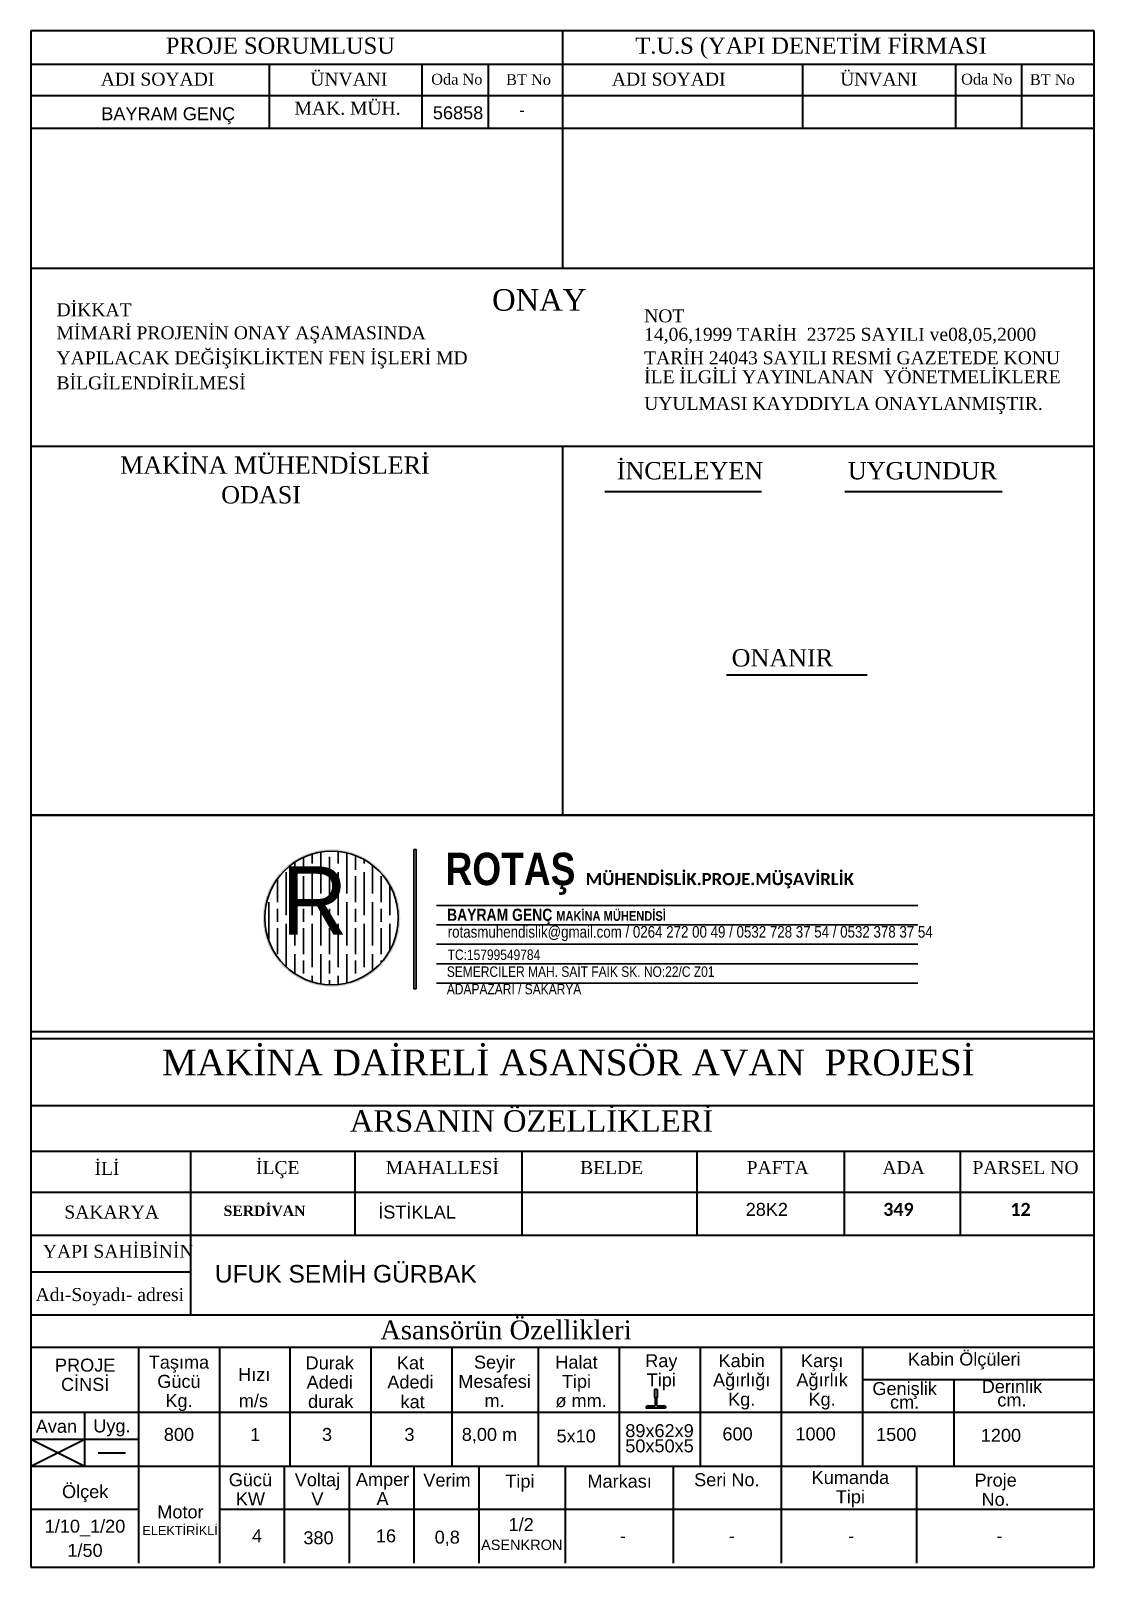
# Model space of a CAD drawing. Extents: x 173271 to 181879, y -242817 to -239967.
# Drawn here: x 173271 to 174256, y -242817 to -241395 of the extents above; entities that cross this region are included whole.
import ezdxf
from ezdxf.enums import TextEntityAlignment as Align

# ---------------------------------------------------------------- set-up
doc = ezdxf.new("R2010")
doc.units = 0
doc.header["$MEASUREMENT"] = 0
doc.layers.get('0').update_dxf_attribs({"linetype": 'CONTINUOUS'})
doc.layers.add('02', color=255, linetype='CONTINUOUS')
for name, color, linetype, lineweight in [('GOR2', 2, 'CONTINUOUS', 13), ('TEM.SU', 5, 'CONTINUOUS', 35), ('çizgi', 7, 'CONTINUOUS', 13)]:
    doc.layers.add(name, color=color, linetype=linetype, lineweight=lineweight)
doc.styles.add('MEH', font='times.ttf')
doc.styles.get("Standard").update_dxf_attribs({"font": 'arial.ttf'})

msp = doc.modelspace()

# ---------------------------------------------------------------- hatches: boundary and pattern name
at = {"layer": 'TEM.SU'}
h = msp.add_hatch(color=5, dxfattribs=at)
h.dxf.hatch_style = 1
edge = h.paths.add_edge_path()
edge.add_arc((173549.902, -242215.678), 63.562, 0, 360)
edge = h.paths.add_edge_path(flags=17)
edge.add_arc((173549.902, -242215.678), 61.761, 0, 360)
h = msp.add_hatch(dxfattribs=at)
h.set_pattern_fill('GOST_WOOD', color=256, scale=4)
h.set_pattern_definition([(90, (146923.927, -293985.15), (24, -1e-15), [40, -8]), (90, (146931.927, -293993.15), (24, -1e-15), [24, -6, 12, -6]), (90, (146939.927, -294005.15), (24, -1e-15), [40, -8])])
edge = h.paths.add_edge_path()
edge.add_arc((173549.902, -242215.678), 61.761, 0, 360)
h = msp.add_hatch(color=5, dxfattribs=at)
h.dxf.hatch_style = 1
h.paths.add_polyline_path([(173628.359, -242281.252), (173626.153, -242281.252), (173626.153, -242152.395), (173628.359, -242152.395)])
h = msp.add_hatch(dxfattribs=at)
h.set_pattern_fill('_USER', color=256, scale=18, pattern_type=0)
h.set_pattern_definition([(0, (141702.549, -304340.057), (0, 18), [])])
h.paths.add_polyline_path([(173646.92, -242192.735), (174092.391, -242192.485), (174092.391, -242281.531), (173646.92, -242281.781)])

# ---------------------------------------------------------------- linework, layer by layer
at = {"layer": '02', "color": 7, "linetype": 'ByBlock', "lineweight": 40}
for p, q in [((173271.485, -241394.584), (173271.485, -242816.561)), ((174255.827, -241394.584), (173271.485, -241394.584)), ((173763.524, -241394.584), (173763.524, -241614.493)), ((174255.827, -242816.561), (174255.827, -241394.584)), ((174255.563, -241425.79), (173271.485, -241425.79)), ((173492.058, -241425.79), (173492.058, -241485.192)), ((173633.602, -241425.79), (173633.602, -241485.192)), ((173694.875, -241425.79), (173694.875, -241485.192)), ((173985.704, -241425.79), (173985.704, -241485.192)), ((174127.248, -241425.79), (174127.248, -241485.192)), ((174188.521, -241425.79), (174188.521, -241485.192)), ((174255.563, -241454.689), (173271.485, -241454.689)), ((174255.563, -241485.192), (173271.485, -241485.192)), ((174255.563, -241614.493), (173271.485, -241614.493)), ((174255.563, -241779.494), (173271.485, -241779.494)), ((173763.524, -241779.494), (173763.524, -242120.574)), ((174255.563, -242120.574), (173271.485, -242120.574)), ((173271.485, -242120.574), (174255.563, -242120.574)), ((173271.485, -242147.563), (173271.485, -242321.051)), ((174255.563, -242321.051), (173271.485, -242321.051)), ((173271.485, -242327.07), (174255.563, -242327.07)), ((173271.485, -242327.07), (174255.563, -242327.07)), ((174255.827, -242389.393), (173271.485, -242389.393)), ((174255.827, -242431.928), (173271.485, -242431.928)), ((173419.386, -242432.646), (173419.386, -242583.333)), ((173571.485, -242431.928), (173571.485, -242509.612)), ((173725.941, -242431.928), (173725.941, -242509.612)), ((173888.097, -242431.928), (173888.097, -242509.612)), ((174024.341, -242431.928), (174024.341, -242509.612)), ((174131.76, -242431.928), (174131.76, -242509.612)), ((174255.827, -242469.612), (173271.485, -242469.612)), ((174255.827, -242509.612), (173271.485, -242509.612)), ((173419.386, -242543.333), (173271.485, -242543.333)), ((174255.827, -242583.333), (173271.485, -242583.333)), ((173371.485, -242722.883), (173371.485, -242612.883)), ((173446.485, -242722.883), (173446.485, -242612.883)), ((173511.485, -242722.883), (173511.485, -242612.883)), ((173586.485, -242722.883), (173586.485, -242612.883)), ((173661.485, -242722.883), (173661.485, -242612.883)), ((173741.485, -242722.883), (173741.485, -242612.883)), ((173816.485, -242722.883), (173816.485, -242612.883)), ((173891.485, -242722.883), (173891.485, -242612.883)), ((173966.485, -242722.883), (173966.485, -242612.883)), ((174041.485, -242722.883), (174041.485, -242612.883)), ((174041.485, -242642.883), (174255.827, -242642.883)), ((174125.914, -242642.883), (174125.914, -242672.883)), ((173271.485, -242672.883), (174255.827, -242672.883)), ((173321.485, -242722.883), (173321.485, -242672.883)), ((174125.914, -242672.883), (174125.914, -242722.883)), ((173271.485, -242697.883), (173371.485, -242697.883)), ((173271.485, -242697.883), (173321.485, -242722.883)), ((173271.485, -242722.883), (173321.485, -242697.883)), ((173333.93, -242710.62), (173359.056, -242710.62)), ((173371.485, -242812.883), (173371.485, -242722.883)), ((173446.485, -242812.883), (173446.485, -242722.883)), ((173506.485, -242812.883), (173506.485, -242722.883)), ((173566.485, -242812.883), (173566.485, -242722.883)), ((173626.485, -242812.883), (173626.485, -242722.883)), ((173686.485, -242812.883), (173686.485, -242722.883)), ((173766.485, -242812.883), (173766.485, -242722.883)), ((173866.485, -242812.883), (173866.485, -242722.883)), ((173966.485, -242812.883), (173966.485, -242722.883)), ((174091.485, -242812.883), (174091.485, -242722.883)), ((173271.485, -242762.883), (173371.485, -242762.883)), ((173446.485, -242762.883), (174255.827, -242762.883)), ((173271.485, -242816.561), (174255.827, -242816.561))]:
    msp.add_line(p, q, dxfattribs=at)
at = {"layer": '02', "color": 7, "linetype": 'ByBlock', "lineweight": 40, "ltscale": 10}
for p, q in [((173947.709, -241821.217), (173802.933, -241821.217)), ((174170.472, -241821.217), (174025.094, -241821.217)), ((174045.753, -241991.099), (173915.303, -241991.099))]:
    msp.add_line(p, q, dxfattribs=at)
at = {"layer": '02', "color": 7, "linetype": 'ByBlock', "lineweight": 40}
for points in [[(173271.485, -242612.883), (174255.827, -242612.883)], [(173271.485, -242722.883), (174255.827, -242722.883)]]:
    msp.add_lwpolyline(points, dxfattribs=at)
msp.add_lwpolyline([(173858.934, -242669.306), (173841.434, -242669.306), (173841.434, -242668.056, -0.41421356), (173842.434, -242667.056), (173849.184, -242667.056, 0.41421356), (173849.684, -242666.556), (173849.684, -242659.681, 0.41421356), (173849.309, -242659.306), (173849.059, -242659.306), (173849.059, -242652.306, -0.41421356), (173849.559, -242651.806), (173850.809, -242651.806, -0.41421356), (173851.309, -242652.306), (173851.309, -242659.306), (173851.059, -242659.306, 0.41421356), (173850.684, -242659.681), (173850.684, -242666.556, 0.41421356), (173851.184, -242667.056), (173857.934, -242667.056, -0.41421356), (173858.934, -242668.056), (173858.934, -242669.306)], format="xyb", dxfattribs=at)
at = {"layer": 'TEM.SU', "color": 5}
msp.add_lwpolyline([(173628.359, -242281.252), (173626.153, -242281.252), (173626.153, -242152.395), (173628.359, -242152.395)], close=True, dxfattribs=at)
msp.add_circle((173549.902, -242215.678), 61.761, dxfattribs=at)

# ---------------------------------------------------------------- texts
at = {"color": 7, "linetype": 'ByBlock', "lineweight": 40}
msp.add_text('UFUK SEMİH GÜRBAK', height=16.2568, dxfattribs=at).set_placement((173441.924, -242553.051))
at = {"layer": '02', "color": 7, "linetype": 'ByBlock', "lineweight": 40}
for s, height, p in [('BAYRAM GENÇ ', 11.99678, (173336.797, -241477.413)), ('56858 ', 11.9968, (173643.678, -241476.548))]:
    msp.add_text(s, height=height, dxfattribs=at).set_placement(p)
at = {"layer": '02', "color": 7, "linetype": 'ByBlock', "lineweight": 40, "style": 'MEH'}
msp.add_text('Asansörün Özellikleri', height=17.5, dxfattribs=at).set_placement((173711.302, -242605.638), align=Align.CENTER)
at = {"layer": '02', "color": 7, "linetype": 'ByBlock', "lineweight": 40}
for s, height, p in [('Kabin Ölçüleri', 12, (174135.493, -242629.854)), ('PROJE', 12, (173321.866, -242635.486)), ('Taşıma', 12, (173408.674, -242632.731)), ('Durak', 12, (173548.254, -242633.428)), ('Kat', 12, (173622.931, -242633.285)), ('Seyir', 12, (173700.79, -242632.731)), ('Halat', 12, (173776.575, -242632.731)), ('Ray', 12, (173855.116, -242631.354)), ('Kabin', 12, (173929.523, -242631.354)), ('Karşı', 12, (174003.93, -242631.354)), ('CİNSİ', 12, (173321.866, -242653.295)), ('Gücü', 12, (173408.674, -242650.541)), ('Hızı', 12, (173478.393, -242644.049)), ('Adedi', 12, (173548.254, -242651.237)), ('Adedi', 12, (173622.931, -242651.095)), ('Mesafesi', 12, (173700.79, -242650.541)), ('Tipi', 12, (173776.575, -242650.541)), ('Tipi', 12, (173855.116, -242649.164)), ('Ağırlığı', 12, (173929.523, -242649.164)), ('Ağırlık', 12, (174003.93, -242649.164)), ('Genişlik', 12, (174080.294, -242657.164)), ('Derinlik', 12, (174179.608, -242655.221)), ('Kg.', 12, (173408.674, -242668.35)), ('m/s', 12, (173477.569, -242668.445)), ('durak', 12, (173549.078, -242669.047)), ('kat', 12, (173624.99, -242669.316)), ('m.', 12, (173700.79, -242668.35)), ('ø mm.', 12, (173780.857, -242668.35)), ('Kg.', 12, (173929.523, -242666.973)), ('Kg.', 12, (174003.93, -242666.973)), ('cm.', 12, (174080.294, -242669.683)), ('cm.', 12, (174179.608, -242667.739)), ('Avan', 12, (173295.244, -242692.085)), ('Uyg.', 12, (173346.619, -242691.795)), ('800', 12, (173408.674, -242699.649)), ('1', 12, (173479.335, -242699.649)), ('3', 12, (173545.718, -242699.649)), ('3', 12, (173622.036, -242699.649)), ('8,00 m ', 12, (173698.354, -242699.649)), ('89x62x9', 12, (173853.452, -242696.14)), ('600', 12, (173925.667, -242699.169)), ('1000', 12, (173997.882, -242699.169)), ('1500', 12, (174072.558, -242699.649)), ('1200', 12, (174169.421, -242700.47)), ('5x10', 12, (173776.313, -242701.072)), ('50x50x5', 12, (173853.452, -242710.23)), ('Gücü', 12, (173474.813, -242741.531)), ('Voltaj', 12, (173536.819, -242741.531)), ('Amper', 12, (173597.093, -242741.216)), ('Verim', 12, (173656.737, -242741.885)), ('Tipi', 12, (173724.215, -242742.908)), ('Markası', 12, (173816.535, -242742.908)), ('Seri No.', 12, (173915.744, -242741.531)), ('Kumanda', 12, (174030.11, -242739.518)), ('Proje', 12, (174164.531, -242741.885)), ('Ölçek', 12, (173321.866, -242752.549)), ('Tipi', 12, (174030.11, -242757.328)), ('Motor', 12, (173410.052, -242771.297)), ('KW', 12, (173474.813, -242759.341)), ('V', 12, (173536.819, -242759.341)), ('A', 12, (173597.093, -242759.026)), ('No.', 12, (174164.531, -242759.694)), ('1/10_1/20', 12, (173321.727, -242784.524)), ('1/2', 12, (173725.381, -242782.984)), ('ELEKTİRİKLİ', 8.4, (173409.761, -242786.738)), ('4', 12, (173480.889, -242793.487)), ('380', 12, (173537.808, -242795.287)), ('16', 12, (173600.257, -242793.487)), ('0,8', 12, (173657.003, -242794.679)), ('-', 12, (173819.548, -242793.487)), ('-', 12, (173920.468, -242793.487)), ('-', 12, (174030.776, -242793.487)), ('-', 12, (174168.075, -242793.487)), ('1/50', 12, (173321.727, -242806.898)), ('ASENKRON', 9.6, (173725.934, -242800.603))]:
    msp.add_text(s, height=height, dxfattribs=at).set_placement(p, align=Align.CENTER)
at = {"layer": '02', "color": 7, "linetype": 'ByBlock', "lineweight": 40, "attachment_point": 1}
for s, insert, char_height, width in [('{\\fTimes New Roman Tur|b0|i0|c162|p18;PROJE SORUMLUSU}', (173396.493, -241400.874), 14.99598, 213.36033), ('{\\fTimes New Roman Tur|b0|i0|c162|p18;T.U.S (YAPI DENETİM FİRMASI}', (173831.038, -241400.874), 14.99598, 379.49008), ('{\\fTimes New Roman Tur|b0|i0|c162|p18;ADI SOYADI}', (173336.269, -241433.39), 11.99678, 213.36033), ('{\\fTimes New Roman Tur|b0|i0|c162|p18;ÜNVANI}', (173530.164, -241433.39), 11.99678, 213.36033), ('\\fTimes New Roman Tur|b0|i0|c162|p18;Oda No', (173642.144, -241434.42), 9.99732, 213.36033), ('\\fTimes New Roman Tur|b0|i0|c162|p18;BT No', (173711.442, -241434.824), 9.99732, 213.36033), ('{\\fTimes New Roman Tur|b0|i0|c162|p18;ADI SOYADI}', (173809.353, -241433.39), 11.99678, 213.36033), ('{\\fTimes New Roman Tur|b0|i0|c162|p18;ÜNVANI}', (174020.596, -241433.39), 11.99678, 213.36033), ('\\fTimes New Roman Tur|b0|i0|c162|p18;Oda No', (174132.575, -241434.42), 9.99732, 213.36033), ('\\fTimes New Roman Tur|b0|i0|c162|p18;BT No', (174196.194, -241434.824), 9.99732, 213.36033), ('{\\fTimes New Roman Tur|b0|i0|c162|p18;MAK. MÜH.}', (173515.665, -241460.316), 11.99678, 350.36665), ('{\\fTimes New Roman|b1|i0|c162|p18;\\H0.8x;-}', (173723.742, -241463.049), 11.99678, 213.36033), ('{\\fTimes New Roman Tur|b0|i0|c162|p18;ONAY}', (173698.478, -241633.723), 19.99463, 858.46669), ('{\\fTimes New Roman Tur|b0|i0|c162|p18;DİKKAT}', (173295.352, -241646.833), 11.99678, 213.36033), ('{\\fTimes New Roman Tur|b0|i0|c162|p18;NOT}', (173839.204, -241652.444), 11.99678, 213.36033), ('{\\fTimes New Roman Tur|b0|i0|c162|p18;MİMARİ PROJENİN ONAY AŞAMASINDA}', (173295.352, -241668.146), 11.99678, 348.15305), ('{\\fTimes New Roman Tur|b0|i0|c162|p18;14,06,1999 TARİH  23725 SAYILI ve08,05,2000}', (173839.204, -241669.548), 11.99678, 428.95486), ('{\\fTimes New Roman Tur|b0|i0|c162|p18;YAPILACAK DEĞİŞİKLİKTEN FEN İŞLERİ MD}', (173295.352, -241691.309), 11.99678, 384.66799), ('{\\fTimes New Roman Tur|b0|i0|c162|p18;TARİH 24043 SAYILI RESMİ GAZETEDE KONU}', (173839.204, -241691.309), 11.99678, 384.66799), ('{\\fTimes New Roman Tur|b0|i0|c162|p18;İLE İLGİLİ YAYINLANAN  YÖNETMELİKLERE}', (173839.204, -241708.86), 11.99678, 672.49395), ('{\\fTimes New Roman Tur|b0|i0|c162|p18;BİLGİLENDİRİLMESİ}', (173295.352, -241714.472), 11.99678, 213.36033), ('{\\fTimes New Roman Tur|b0|i0|c162|p18;UYULMASI KAYDDIYLA ONAYLANMIŞTIR.}', (173839.204, -241733.509), 11.99678, 672.49395), ('{\\fTimes New Roman Tur|b0|i0|c162|p18;MAKİNA MÜHENDİSLERİ }', (173354.215, -241788.606), 15.99571, 686.77335), ('{\\fTimes New Roman Tur|b0|i0|c162|p18;İNCELEYEN }', (173813.871, -241793.796), 15.99571, 686.77335), ('{\\fTimes New Roman Tur|b0|i0|c162|p18;UYGUNDUR }', (174027.747, -241793.796), 15.99571, 686.77335), ('{\\fTimes New Roman Tur|b0|i0|c162|p18; ODASI}', (173441.724, -241816.035), 15.99571, 686.77335), ('{\\fTimes New Roman Tur|b0|i0|c162|p18;ONANIR}', (173920.208, -241966.928), 15.99571, 686.77335), ('{\\fTimes New Roman|b0|i0|c162|p18;MAKİNA DAİRELİ ASANSÖR AVAN  PROJESİ }', (173392.917, -242337.409), 24, 832.66669), ('\\fTimes New Roman Tur|b0|i0|c162|p18;ARSANIN ÖZELLİKLERİ', (173566.733, -242393.557), 20, 535.06264), ('\\fTimes New Roman Tur|b0|i0|c162|p18;İLİ', (173330.497, -242441.414), 12, 213.4176), ('{\\fTimes New Roman Tur|b0|i0|c162|p18;İLÇE }', (173479.939, -242440.692), 12, 213.4176), ('\\fTimes New Roman Tur|b0|i0|c162|p18;MAHALLESİ', (173600.106, -242440.692), 12, 213.4176), ('{\\fTimes New Roman Tur|b0|i0|c162|p18;BELDE}', (173779.959, -242440.692), 12, 213.4176), ('{\\fTimes New Roman Tur|b0|i0|c162|p18;PAFTA}', (173934.081, -242440.692), 12, 213.4176), ('{\\fTimes New Roman Tur|b0|i0|c162|p18;ADA}', (174059.673, -242440.692), 12, 213.4176), ('\\fTimes New Roman Tur|b0|i0|c162|p18;PARSEL NO', (174143.07, -242440.692), 12, 213.4176), ('{\\fTimes New Roman Tur|b0|i0|c162|p18;SAKARYA}', (173302.575, -242481.836), 12, 213.4176), ('{\\fTimes New Roman|b1|i0|c162|p18;\\H0.8x;\\C0;SERDİVAN}', (173449.964, -242481.836), 12, 213.4176), ('{\\C8;İSTİKLAL}', (173593.144, -242481.836), 12, 213.4176), ('{\\C8;28K2}', (173933.189, -242479.342), 12, 213.4176), ('{\\fCalibri|b1|i0|c162|p34;\\C256;349}', (174060.483, -242479.342), 12, 213.4176), ('{\\fCalibri|b1|i0|c162|p34;\\C256;12}', (174178.159, -242479.342), 12, 213.4176), ('{\\fTimes New Roman Tur|b0|i0|c162|p18;YAPI SAHİBİNİN}', (173282.676, -242518.177), 12, 213.4176), ('{\\fTimes New Roman Tur|b0|i0|c162|p18;Adı-Soyadı- adresi}', (173275.97, -242558.177), 12, 213.4176)]:
    msp.add_mtext(s, dxfattribs=dict(at, insert=insert, char_height=char_height, width=width))
at = {"layer": 'GOR2', "color": 7, "insert": (173503.645, -242167.985), "char_height": 63, "attachment_point": 1}
msp.add_mtext_dynamic_manual_height_columns('{\\fMatura MT Script Capitals|b0|i0|c0|p66;R}', width=110.59735, gutter_width=12.5, heights=[0], dxfattribs=at)
at = {"layer": 'çizgi', "lineweight": 35, "ltscale": 3, "attachment_point": 1}
for s, insert, char_height, width in [('\\pt540;{\\fBahnschrift Condensed|b1|i0|c162|p34;ROTAŞ \\fCalibri|b1|i0|c162|p34;\\H0.37535x;MÜHENDİSLİK.PROJE.MÜŞAVİRLİK}', (173655.364, -242155.309), 30, 758.01646), ('{\\fBahnschrift SemiCondensed|b1|i0|c0|p34;BAYRAM GENÇ \\H0.796x;MAK\\fBahnschrift SemiCondensed|b1|i0|c162|p34;İNA\\fBahnschrift SemiCondensed|b1|i0|c0|p34; MÜH\\fBahnschrift SemiCondensed|b1|i0|c162|p34;ENDİSİ}', (173656.805, -242207.057), 11.260434, 335.26641), ('{\\fBahnschrift SemiLight Condensed|b0|i0|c162|p34;rotasmuhendislik@gmail.com / 0264 272 00 49 / 0532 728 37 54 / 0532 378 37 54}', (173657.431, -242223.124), 10.755939, 434.9599), ('{\\fBahnschrift SemiLight Condensed|b0|i0|c162|p34;TC:15799549784}', (173657.352, -242244.876), 9.68035, 312.61577), ('{\\fBahnschrift SemiLight Condensed|b0|i0|c162|p34;SEMERCİLER MAH. SAİT FAİK SK. NO:22/C Z01  ADAPAZARI / SAKARYA}', (173656.605, -242260.504), 9.680345, 312.61577)]:
    msp.add_mtext(s, dxfattribs=dict(at, insert=insert, char_height=char_height, width=width))

doc.saveas('drawing.dxf')
